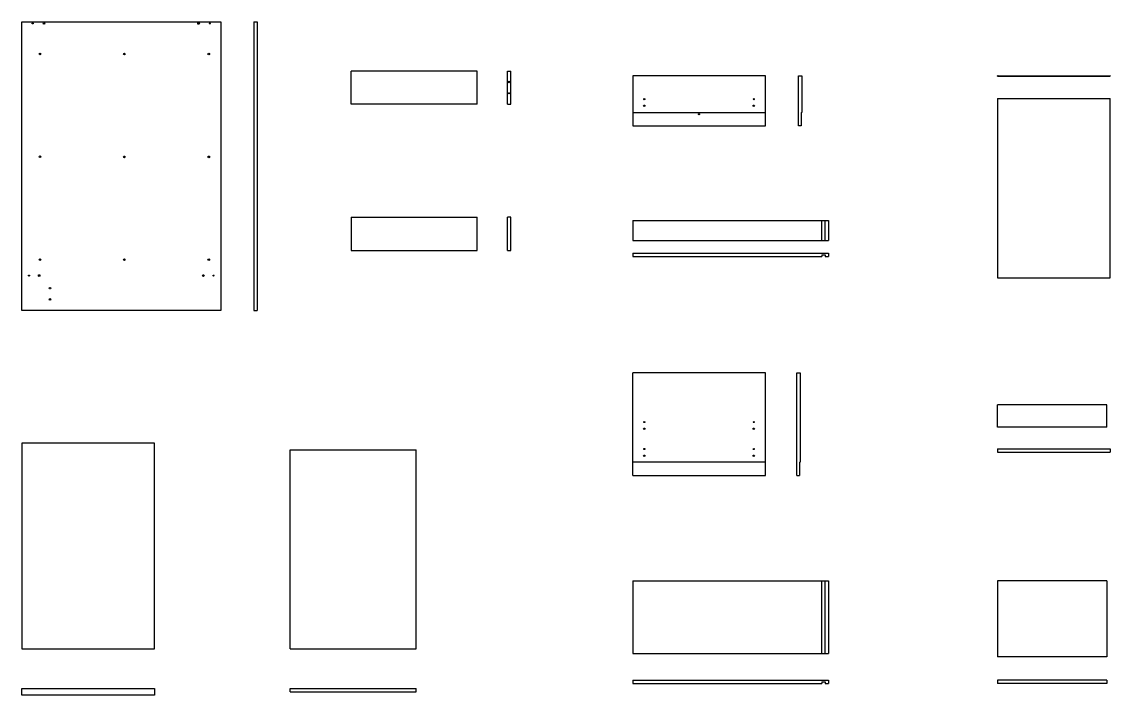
# Model space of a CAD drawing. Header units: inches. Extents: x 217 to 997, y -361 to 611.
# Drawn here: x 668.9 to 997, y 301.7 to 504.7 of the extents above; entities that cross this region are included whole.
import ezdxf

# ---------------------------------------------------------------- set-up
doc = ezdxf.new("R2010")
doc.units = ezdxf.units.IN
doc.header["$MEASUREMENT"] = 0
doc.layers.add('viti', color=6, linetype='Continuous')

msp = doc.modelspace()

# ---------------------------------------------------------------- linework, layer by layer
for p, q in [((668.87, 417.68), (668.87, 504.68)), ((668.87, 504.68), (728.87, 504.68)), ((728.87, 504.68), (728.87, 417.68)), ((738.87, 504.68), (738.87, 417.68)), ((738.87, 504.68), (739.87, 504.68)), ((739.87, 504.68), (739.87, 417.68)), ((768.15, 479.83), (768.15, 489.83)), ((806.15, 489.83), (768.15, 489.83)), ((806.15, 479.83), (806.15, 489.83)), ((815.29, 479.83), (815.29, 489.83)), ((815.29, 489.83), (816.29, 489.83)), ((816.29, 479.83), (816.29, 489.83)), ((893.06, 488.36), (853.06, 488.36)), ((853.06, 488.36), (853.06, 473.36)), ((893.06, 473.36), (893.06, 488.36)), ((903.08, 473.36), (903.08, 488.36)), ((903.08, 488.36), (904.08, 488.36)), ((904.08, 488.36), (904.08, 477.36)), ((963.24, 488.42), (963.04, 488.42)), ((963.04, 488.27), (963.04, 488.42)), ((963.04, 488.27), (997.04, 488.27)), ((963.24, 488.42), (997.04, 488.44)), ((997.04, 488.27), (997.04, 488.45)), ((806.15, 479.83), (768.15, 479.83)), ((815.29, 479.83), (816.29, 479.83)), ((963.04, 481.52), (997.04, 481.52)), ((963.04, 481.52), (963.04, 427.52)), ((997.04, 427.52), (997.04, 481.52)), ((853.06, 477.36), (893.06, 477.36)), ((903.88, 477.36), (903.88, 473.36)), ((903.88, 477.36), (904.08, 477.36)), ((853.06, 473.36), (893.06, 473.36)), ((903.88, 473.36), (903.08, 473.36)), ((768.15, 445.78), (806.15, 445.78)), ((768.15, 445.78), (768.15, 435.78)), ((806.15, 435.78), (806.15, 445.78)), ((815.29, 435.78), (815.29, 445.78)), ((816.29, 445.78), (815.29, 445.78)), ((816.29, 435.78), (816.29, 445.78)), ((853.06, 444.74), (912.06, 444.74)), ((853.06, 444.74), (853.06, 438.74)), ((910.06, 438.77), (910.06, 444.74)), ((911.06, 438.77), (911.06, 444.74)), ((912.06, 444.74), (912.06, 438.77)), ((853.06, 438.74), (912.06, 438.77)), ((768.15, 435.78), (806.15, 435.78)), ((815.29, 435.78), (816.29, 435.78)), ((853.06, 434.88), (912.06, 434.88)), ((853.06, 434.88), (853.06, 433.88)), ((853.06, 433.88), (910.06, 433.88)), ((910.06, 434.38), (911.06, 434.38)), ((910.06, 434.38), (910.06, 433.88)), ((911.06, 434.38), (911.06, 433.88)), ((911.06, 433.88), (912.06, 433.88)), ((912.06, 434.88), (912.06, 433.88)), ((963.04, 427.52), (997.04, 427.52)), ((728.87, 417.68), (668.87, 417.68)), ((738.87, 417.68), (739.87, 417.68)), ((893.06, 398.88), (853.06, 398.88)), ((853.06, 367.88), (853.06, 398.88)), ((893.06, 367.88), (893.06, 398.88)), ((902.58, 367.88), (902.58, 398.88)), ((902.58, 398.88), (903.58, 398.88)), ((903.58, 398.88), (903.58, 371.88)), ((963.04, 382.52), (963.04, 389.24)), ((996.04, 389.24), (963.04, 389.24)), ((996.04, 382.52), (996.04, 389.24)), ((996.04, 382.52), (963.04, 382.52)), ((708.87, 377.62), (668.87, 377.62)), ((668.87, 377.62), (668.87, 315.62)), ((708.87, 315.62), (708.87, 377.62)), ((749.77, 375.62), (787.77, 375.62)), ((749.77, 315.62), (749.77, 375.62)), ((787.77, 315.62), (787.77, 375.62)), ((963.04, 375.91), (989.14, 375.91)), ((963.04, 375.91), (963.04, 374.91)), ((963.04, 374.91), (989.14, 374.91)), ((989.14, 375.91), (997.04, 375.91)), ((989.14, 374.91), (997.04, 374.91)), ((997.04, 375.91), (997.04, 374.91)), ((893.06, 371.88), (853.06, 371.88)), ((903.38, 371.88), (903.38, 367.88)), ((903.38, 371.88), (903.58, 371.88)), ((853.06, 367.88), (893.06, 367.88)), ((902.58, 367.88), (903.38, 367.88)), ((853.06, 336.17), (912.06, 336.2)), ((853.06, 336.17), (853.06, 314.2)), ((910.06, 314.23), (910.06, 336.2)), ((911.06, 314.23), (911.06, 336.2)), ((912.06, 336.2), (912.06, 314.23)), ((963.04, 336.2), (963.04, 313.23)), ((996.04, 336.2), (963.04, 336.2)), ((996.04, 336.2), (996.04, 313.23)), ((668.87, 315.62), (708.87, 315.62)), ((749.77, 315.62), (787.77, 315.62)), ((853.06, 314.2), (912.06, 314.23)), ((996.04, 313.23), (963.04, 313.23)), ((853.06, 306.17), (912.06, 306.17)), ((853.06, 306.17), (853.06, 305.17)), ((910.06, 305.67), (911.06, 305.67)), ((910.06, 305.67), (910.06, 305.17)), ((911.06, 305.67), (911.06, 305.17)), ((912.06, 306.17), (912.06, 305.17)), ((996.04, 306.23), (963.04, 306.23)), ((963.04, 306.23), (963.04, 305.23)), ((996.04, 305.23), (963.04, 305.23)), ((996.04, 306.23), (996.04, 305.23)), ((668.87, 303.67), (708.87, 303.67)), ((668.87, 301.67), (668.87, 303.67)), ((708.87, 303.67), (708.87, 301.67)), ((749.77, 303.67), (787.77, 303.67)), ((749.77, 302.67), (749.77, 303.67)), ((749.77, 302.67), (787.77, 302.67)), ((787.77, 302.67), (787.77, 303.67)), ((853.06, 305.17), (910.06, 305.17)), ((911.06, 305.17), (912.06, 305.17)), ((708.87, 301.67), (668.87, 301.67)), ((708.87, 301.67), (708.87, 301.67))]:
    msp.add_line(p, q)
at = {"layer": 'viti'}
for centre, radius in [((672.17, 504.18), 0.167), ((675.57, 504.18), 0.25), ((722.17, 504.18), 0.25), ((725.57, 504.18), 0.167), ((674.36, 494.98), 0.249), ((699.82, 494.96), 0.249), ((725.27, 494.96), 0.249), ((815.79, 486.53), 0.25), ((815.79, 483.13), 0.167), ((856.56, 479.36), 0.2), ((856.56, 481.36), 0.166), ((889.56, 479.36), 0.2), ((889.56, 481.36), 0.166), ((873.06, 476.81), 0.149), ((674.36, 463.98), 0.249), ((699.82, 463.96), 0.249), ((725.27, 463.96), 0.249), ((674.36, 432.98), 0.249), ((699.82, 432.96), 0.249), ((725.27, 432.96), 0.249), ((671.04, 428.18), 0.166), ((674.12, 428.18), 0.25), ((723.62, 428.18), 0.25), ((726.71, 428.18), 0.166), ((677.37, 424.38), 0.25), ((677.37, 420.98), 0.25), ((856.56, 384.01), 0.166), ((889.56, 384.01), 0.166), ((856.56, 382.01), 0.2), ((889.56, 382.01), 0.2), ((856.56, 375.88), 0.166), ((889.56, 375.88), 0.166), ((856.56, 373.88), 0.2), ((889.56, 373.88), 0.2)]:
    msp.add_circle(centre, radius, dxfattribs=at)

doc.saveas('drawing.dxf')
